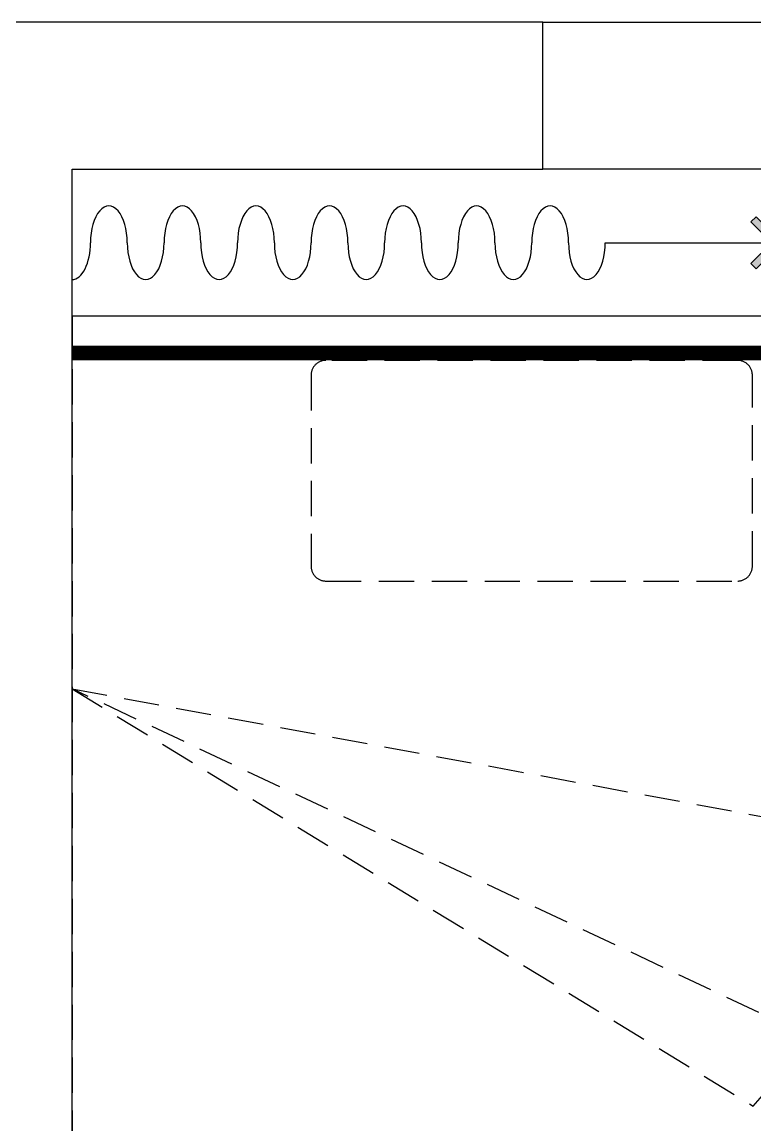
# Model space of a CAD drawing. Header units: millimetres. Extents: x 346859 to 753976, y -86090 to 5333.
# Drawn here: x 427440 to 428437, y -14532 to -13032 of the extents above; entities that cross this region are included whole.
import ezdxf

# ---------------------------------------------------------------- set-up
doc = ezdxf.new("R2010")
doc.units = ezdxf.units.MM
doc.header["$LTSCALE"] = 60
doc.linetypes.add('DH-HID2', pattern=[1.2, 0.8, -0.4])
doc.linetypes.add('HID', pattern=[2.5, 1.5, -1])
for name, color, linetype in [('01. F-소품', 3, 'Continuous'), ('04-WIN', 4, 'Continuous'), ('2CONTINUOUS', 2, 'Continuous'), ('3.기호.계단선', 30, 'Continuous'), ('CEIL-LIGHT', 7, 'Continuous'), ('FU-FURM', 251, 'DH-HID2')]:
    doc.layers.add(name, color=color, linetype=linetype)

# ---------------------------------------------------------------- blocks, each defined once
blk = doc.blocks.new('VUSAUSEH')
at = {"layer": '04-WIN'}
blk.add_lwpolyline([(404153.2, 44145.2), (404153.2, 43945.2), (402348.2, 43945.2), (402348.2, 44145.2)], close=True, dxfattribs=at)
at = {"layer": '2CONTINUOUS'}
blk.add_lwpolyline([(401638.2, 38033.2), (401638.2, 39583.2), (403860.2, 39583.2), (403860.2, 39783.2), (401708.2, 39783.2), (401708.2, 43945.2), (402348.2, 43945.2), (402348.2, 44145.2), (401508.2, 44145.2), (401508.2, 36948.2)], dxfattribs=at)
blk = doc.blocks.new('FFSFDF')
at = {"layer": '01. F-소품'}
blk.add_hatch(color=8, dxfattribs=at).paths.add_polyline_path([(1567672.9, 1746751.1), (1567679.9, 1746744.1), (1567715.3, 1746779.4), (1567679.9, 1746814.8), (1567672.9, 1746807.7), (1567701.2, 1746779.4)])
at = {"layer": '01. F-소품', "color": 8}
for p, q in [((1567672.9, 1746807.7), (1567679.9, 1746814.8)), ((1567474.8, 1746779.4), (1567701.2, 1746779.4)), ((1567672.9, 1746751.1), (1567679.9, 1746744.1))]:
    blk.add_line(p, q, dxfattribs=at)
for points in [[(1567679.9, 1746814.8), (1567715.3, 1746779.4), (1567679.9, 1746744.1)], [(1567672.9, 1746807.7), (1567701.2, 1746779.4), (1567672.9, 1746751.1)]]:
    blk.add_lwpolyline(points, dxfattribs=at)
for centre, start_param, end_param in [((1566799.8, 1746779.4), 1.570796, 4.712389), ((1566899.8, 1746779.4), 1.570796, 4.712389), ((1566999.8, 1746779.4), 1.570796, 4.712389), ((1567099.8, 1746779.4), 1.570796, 4.712389), ((1567199.8, 1746779.4), 1.570796, 4.712389), ((1567299.8, 1746779.4), 1.570796, 4.712389), ((1567399.8, 1746779.4), 1.570796, 4.712389), ((1566749.8, 1746779.4), 6.283185, 7.853982), ((1566849.8, 1746779.4), 4.712389, 7.853982), ((1566949.8, 1746779.4), 4.712389, 7.853982), ((1567049.8, 1746779.4), 4.712389, 7.853982), ((1567149.8, 1746779.4), 4.712389, 7.853982), ((1567249.8, 1746779.4), 4.712389, 7.853982), ((1567349.8, 1746779.4), 4.712389, 7.853982), ((1567449.8, 1746779.4), 4.712389, 7.853982)]:
    blk.add_ellipse(centre, major_axis=(0, -50), ratio=0.5, start_param=start_param, end_param=end_param, dxfattribs=at)
blk = doc.blocks.new('cjswjdeh')
at = {"layer": 'FU-FURM', "color": 8}
for p, q in [((427508.2, 43238.6), (428434.2, 42671.2)), ((428572.2, 42737.2), (427508.2, 43238.6)), ((427508.2, 43238.6), (428758.2, 43007.2)), ((428434.2, 42671.2), (428518.2, 42767.2))]:
    blk.add_line(p, q, dxfattribs=at)
blk.add_lwpolyline([(427508.2, 41645.2), (428758.2, 41645.2), (428758.2, 43745.2), (427508.2, 43745.2)], close=True, dxfattribs=at)
blk.add_lwpolyline([(427853.2, 43385.2), (428413.2, 43385.2, 0.414214), (428433.2, 43405.2), (428433.2, 43665.2, 0.414214), (428413.2, 43685.2), (427853.2, 43685.2, 0.414214), (427833.2, 43665.2), (427833.2, 43405.2, 0.414214)], format="xyb", close=True, dxfattribs=at)
blk.add_blockref('VUSAUSEH', (25800, 0))
at = {"color": 8}
blk.add_blockref('FFSFDF', (-1139241.6, -1702934.3), dxfattribs=at)

msp = doc.modelspace()

# ---------------------------------------------------------------- linework, layer by layer
at = {"layer": '3.기호.계단선', "color": 10, "linetype": 'HID', "const_width": 20}
msp.add_lwpolyline([(430513.2, -13482.4), (427508.2, -13482.4)], dxfattribs=at)
at = {"layer": 'CEIL-LIGHT'}
msp.add_lwpolyline([(430513.2, -13432.4), (427508.2, -13432.4)], dxfattribs=at)

# ---------------------------------------------------------------- block references
msp.add_blockref('cjswjdeh', (0, -57177.6))
at = {"color": 0}
msp.add_blockref('FFSFDF', (-1139241.6, -1760111.9), dxfattribs=at)

doc.saveas('drawing.dxf')
